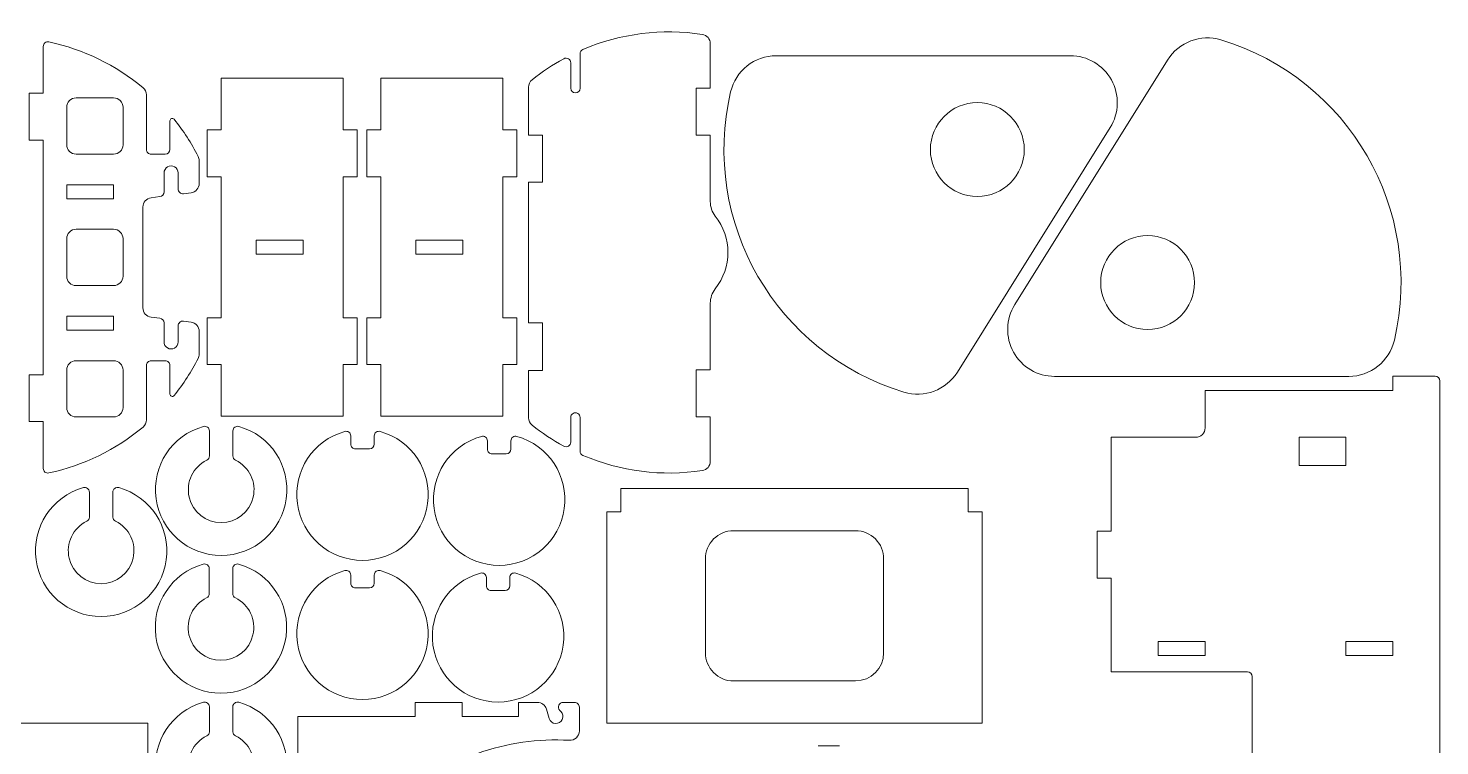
# Model space of a CAD drawing. Header units: millimetres. Extents: x -302 to 302, y -227 to 231.
# Drawn here: x -0.3 to 300.6, y 73.5 to 226.4 of the extents above; entities that cross this region are included whole.
import ezdxf

# ---------------------------------------------------------------- set-up
doc = ezdxf.new("R2010")
doc.units = ezdxf.units.MM
doc.header["$MEASUREMENT"] = 0
doc.layers.add('Visible (ANSI)', color=7, linetype='Continuous')

msp = doc.modelspace()

# ---------------------------------------------------------------- linework, layer by layer
at = {"layer": 'Visible (ANSI)', "lineweight": 9}
for points in [[(143.4088, 225.0576), (134.7942, 226.3645), (125.9859, 225.2511), (117.9675, 221.8416)], [(24.2238, 213.6878), (18.4171, 218.5101), (11.5345, 221.863), (4.158, 223.4629)], [(145.1088, 223.0802), (145.1088, 224.0689), (144.3863, 224.9093), (143.4088, 225.0576)], [(145.1088, 223.0802), (145.1088, 223.0802), (145.1088, 213.5973), (145.1088, 213.5973)], [(253.9408, 223.8671), (249.6193, 225.1742), (244.958, 223.4234), (242.5654, 219.5945)], [(290.8946, 159.9068), (297.3659, 187.6352), (281.1951, 215.624), (253.9408, 223.8671)], [(2.946, 212.5388), (2.946, 212.5388), (2.946, 222.4856), (2.946, 222.4856)], [(113.8805, 219.8656), (111.5001, 218.5692), (109.2363, 217.0694), (107.1143, 215.3828)], [(117.9675, 221.8416), (117.5984, 221.6847), (117.3588, 221.3224), (117.3588, 220.9213)], [(117.3588, 213.5893), (117.3588, 213.5893), (117.3588, 220.9213), (117.3588, 220.9213)], [(159.1688, 220.513), (154.5215, 220.513), (150.4867, 217.3114), (149.4305, 212.7857)], [(159.1688, 220.513), (159.1688, 220.513), (221.8448, 220.513), (221.8448, 220.513)], [(115.3588, 218.9873), (115.3588, 218.9873), (115.3588, 213.5893), (115.3588, 213.5893)], [(209.9998, 167.4787), (209.9998, 167.4787), (242.5654, 219.5945), (242.5654, 219.5945)], [(24.946, 212.1492), (24.946, 212.7439), (24.6813, 213.3078), (24.2238, 213.6878)], [(40.8523, 204.6926), (40.8523, 204.6926), (40.8523, 215.6926), (40.8523, 215.6926)], [(40.8523, 215.6926), (40.8523, 215.6926), (66.8522, 215.6926), (66.8522, 215.6926)], [(66.8522, 215.6926), (66.8522, 215.6926), (66.8522, 204.6926), (66.8522, 204.6926)], [(74.8883, 204.6926), (74.8883, 204.6926), (74.8883, 215.6926), (74.8883, 215.6926)], [(74.8883, 215.6926), (74.8883, 215.6926), (100.8882, 215.6926), (100.8882, 215.6926)], [(100.8882, 215.6926), (100.8882, 215.6926), (100.8882, 204.6926), (100.8882, 204.6926)], [(107.1143, 215.3828), (106.637, 215.0034), (106.3588, 214.4269), (106.3588, 213.8172)], [(106.3588, 203.5893), (106.3588, 203.5893), (106.3588, 213.8172), (106.3588, 213.8172)], [(145.1088, 213.5973), (145.1088, 213.5973), (142.1088, 213.5973), (142.1088, 213.5973)], [(142.1088, 213.5973), (142.1088, 213.5973), (142.1088, 203.5973), (142.1088, 203.5973)], [(-0.054, 202.5388), (-0.054, 202.5388), (-0.054, 212.5388), (-0.054, 212.5388)], [(-0.054, 212.5388), (-0.054, 212.5388), (2.946, 212.5388), (2.946, 212.5388)], [(9.946, 211.5307), (9.946, 211.5307), (17.946, 211.5307), (17.946, 211.5307)], [(24.946, 212.1492), (24.946, 212.1492), (24.946, 200.5307), (24.946, 200.5307)], [(149.4305, 212.7857), (142.9592, 185.0573), (159.13, 157.0685), (186.3843, 148.8254)], [(7.946, 201.5307), (7.946, 201.5307), (7.946, 209.5307), (7.946, 209.5307)], [(19.946, 209.5307), (19.946, 209.5307), (19.946, 201.5307), (19.946, 201.5307)], [(29.946, 200.5307), (29.946, 200.5307), (29.946, 206.6544), (29.946, 206.6544)], [(35.9738, 199.0625), (34.5304, 201.8631), (32.8091, 204.5114), (30.8358, 206.9676)], [(37.8523, 194.6926), (37.8523, 194.6926), (37.8523, 204.6926), (37.8523, 204.6926)], [(37.8523, 204.6926), (37.8523, 204.6926), (40.8523, 204.6926), (40.8523, 204.6926)], [(66.8522, 204.6926), (66.8522, 204.6926), (69.8522, 204.6926), (69.8522, 204.6926)], [(69.8522, 204.6926), (69.8522, 204.6926), (69.8522, 194.6926), (69.8522, 194.6926)], [(71.8883, 194.6926), (71.8883, 194.6926), (71.8883, 204.6926), (71.8883, 204.6926)], [(71.8883, 204.6926), (71.8883, 204.6926), (74.8883, 204.6926), (74.8883, 204.6926)], [(100.8882, 204.6926), (100.8882, 204.6926), (103.8882, 204.6926), (103.8882, 204.6926)], [(103.8882, 204.6926), (103.8882, 204.6926), (103.8882, 194.6926), (103.8882, 194.6926)], [(230.3253, 205.2138), (230.3253, 205.2138), (197.7597, 153.098), (197.7597, 153.098)], [(2.946, 202.5388), (2.946, 202.5388), (-0.054, 202.5388), (-0.054, 202.5388)], [(2.946, 152.5388), (2.946, 152.5388), (2.946, 202.5388), (2.946, 202.5388)], [(109.3588, 203.5893), (109.3588, 203.5893), (106.3588, 203.5893), (106.3588, 203.5893)], [(109.3588, 193.5893), (109.3588, 193.5893), (109.3588, 203.5893), (109.3588, 203.5893)], [(142.1088, 203.5973), (142.1088, 203.5973), (145.1088, 203.5973), (145.1088, 203.5973)], [(145.1088, 203.5973), (145.1088, 203.5973), (145.1088, 189.4146), (145.1088, 189.4146)], [(17.946, 199.5307), (17.946, 199.5307), (9.946, 199.5307), (9.946, 199.5307)], [(17.946, 199.5307), (19.0506, 199.5307), (19.946, 200.4262), (19.946, 201.5307)], [(25.946, 199.5307), (25.946, 199.5307), (28.946, 199.5307), (28.946, 199.5307)], [(28.946, 199.5307), (29.4983, 199.5307), (29.946, 199.9785), (29.946, 200.5307)], [(36.196, 198.1463), (36.196, 198.465), (36.1198, 198.7792), (35.9738, 199.0625)], [(36.196, 198.1463), (36.196, 198.1463), (36.196, 193.2963), (36.196, 193.2963)], [(7.946, 190.0307), (7.946, 190.0307), (7.946, 193.0307), (7.946, 193.0307)], [(7.946, 193.0307), (7.946, 193.0307), (17.946, 193.0307), (17.946, 193.0307)], [(17.946, 193.0307), (17.946, 193.0307), (17.946, 190.0307), (17.946, 190.0307)], [(28.696, 195.5307), (28.696, 195.5307), (28.696, 191.476), (28.696, 191.476)], [(31.696, 192.101), (31.696, 192.101), (31.696, 195.5307), (31.696, 195.5307)], [(34.4441, 191.3118), (35.4449, 191.4369), (36.196, 192.2877), (36.196, 193.2963)], [(40.8523, 194.6926), (40.8523, 194.6926), (37.8523, 194.6926), (37.8523, 194.6926)], [(40.8523, 164.6926), (40.8523, 164.6926), (40.8523, 194.6926), (40.8523, 194.6926)], [(69.8522, 194.6926), (69.8522, 194.6926), (66.8522, 194.6926), (66.8522, 194.6926)], [(66.8522, 194.6926), (66.8522, 194.6926), (66.8522, 164.6926), (66.8522, 164.6926)], [(74.8883, 194.6926), (74.8883, 194.6926), (71.8883, 194.6926), (71.8883, 194.6926)], [(74.8883, 164.6926), (74.8883, 164.6926), (74.8883, 194.6926), (74.8883, 194.6926)], [(103.8882, 194.6926), (103.8882, 194.6926), (100.8882, 194.6926), (100.8882, 194.6926)], [(100.8882, 194.6926), (100.8882, 194.6926), (100.8882, 164.6926), (100.8882, 164.6926)], [(106.3588, 163.5893), (106.3588, 163.5893), (106.3588, 193.5893), (106.3588, 193.5893)], [(106.3588, 193.5893), (106.3588, 193.5893), (109.3588, 193.5893), (109.3588, 193.5893)], [(17.946, 190.0307), (17.946, 190.0307), (7.946, 190.0307), (7.946, 190.0307)], [(25.9479, 190.2497), (24.9471, 190.1246), (24.196, 189.2738), (24.196, 188.2652)], [(27.82, 190.4837), (27.82, 190.4837), (25.9479, 190.2497), (25.9479, 190.2497)], [(27.82, 190.4837), (28.3205, 190.5463), (28.696, 190.9717), (28.696, 191.476)], [(34.4441, 191.3118), (34.4441, 191.3118), (32.82, 191.1087), (32.82, 191.1087)], [(24.196, 188.2652), (24.196, 188.2652), (24.196, 166.7963), (24.196, 166.7963)], [(145.1088, 189.4146), (145.1088, 188.2927), (145.4862, 187.2033), (146.1802, 186.3217)], [(9.946, 183.5307), (9.946, 183.5307), (17.946, 183.5307), (17.946, 183.5307)], [(146.1802, 170.857), (149.7516, 175.3933), (149.7516, 181.7853), (146.1803, 186.3216)], [(7.946, 173.5307), (7.946, 173.5307), (7.946, 181.5307), (7.946, 181.5307)], [(19.946, 181.5307), (19.946, 181.5307), (19.946, 173.5307), (19.946, 173.5307)], [(48.3523, 178.1926), (48.3523, 178.1926), (48.3523, 181.1926), (48.3523, 181.1926)], [(48.3523, 181.1926), (48.3523, 181.1926), (58.3522, 181.1926), (58.3522, 181.1926)], [(58.3522, 181.1926), (58.3522, 181.1926), (58.3522, 178.1926), (58.3522, 178.1926)], [(82.3883, 178.1926), (82.3883, 178.1926), (82.3883, 181.1926), (82.3883, 181.1926)], [(82.3883, 181.1926), (82.3883, 181.1926), (92.3882, 181.1926), (92.3882, 181.1926)], [(92.3882, 181.1926), (92.3882, 181.1926), (92.3882, 178.1926), (92.3882, 178.1926)], [(58.3522, 178.1926), (58.3522, 178.1926), (48.3523, 178.1926), (48.3523, 178.1926)], [(92.3882, 178.1926), (92.3882, 178.1926), (82.3883, 178.1926), (82.3883, 178.1926)], [(17.946, 171.5307), (17.946, 171.5307), (9.946, 171.5307), (9.946, 171.5307)], [(17.946, 171.5307), (19.0506, 171.5307), (19.946, 172.4262), (19.946, 173.5307)], [(146.1802, 170.857), (145.4862, 169.9754), (145.1088, 168.886), (145.1088, 167.764)], [(24.196, 166.7963), (24.196, 165.7877), (24.9471, 164.9369), (25.9479, 164.8118)], [(145.1088, 167.764), (145.1088, 167.764), (145.1088, 153.5973), (145.1088, 153.5973)], [(7.946, 162.0307), (7.946, 162.0307), (7.946, 165.0307), (7.946, 165.0307)], [(7.946, 165.0307), (7.946, 165.0307), (17.946, 165.0307), (17.946, 165.0307)], [(17.946, 165.0307), (17.946, 165.0307), (17.946, 162.0307), (17.946, 162.0307)], [(25.9479, 164.8118), (25.9479, 164.8118), (27.82, 164.5777), (27.82, 164.5777)], [(28.696, 163.5855), (28.696, 164.0898), (28.3205, 164.5152), (27.82, 164.5777)], [(28.696, 163.5855), (28.696, 163.5855), (28.696, 159.5547), (28.696, 159.5547)], [(31.6962, 159.5307), (31.6962, 159.5307), (31.6962, 162.9604), (31.6962, 162.9604)], [(32.8202, 163.9527), (32.8202, 163.9527), (34.4441, 163.7497), (34.4441, 163.7497)], [(36.196, 161.7652), (36.196, 162.7738), (35.4449, 163.6246), (34.4441, 163.7497)], [(37.8523, 164.6926), (37.8523, 164.6926), (40.8523, 164.6926), (40.8523, 164.6926)], [(37.8523, 154.6926), (37.8523, 154.6926), (37.8523, 164.6926), (37.8523, 164.6926)], [(66.8522, 164.6926), (66.8522, 164.6926), (69.8522, 164.6926), (69.8522, 164.6926)], [(69.8522, 164.6926), (69.8522, 164.6926), (69.8522, 154.6926), (69.8522, 154.6926)], [(71.8883, 164.6926), (71.8883, 164.6926), (74.8883, 164.6926), (74.8883, 164.6926)], [(71.8883, 154.6926), (71.8883, 154.6926), (71.8883, 164.6926), (71.8883, 164.6926)], [(100.8882, 164.6926), (100.8882, 164.6926), (103.8882, 164.6926), (103.8882, 164.6926)], [(103.8882, 164.6926), (103.8882, 164.6926), (103.8882, 154.6926), (103.8882, 154.6926)], [(109.3588, 163.5893), (109.3588, 163.5893), (106.3588, 163.5893), (106.3588, 163.5893)], [(109.3588, 153.4227), (109.3588, 153.4227), (109.3588, 163.5893), (109.3588, 163.5893)], [(17.946, 162.0307), (17.946, 162.0307), (7.946, 162.0307), (7.946, 162.0307)], [(36.196, 161.7652), (36.196, 161.7652), (36.196, 156.9152), (36.196, 156.9152)], [(281.1563, 152.1795), (285.8036, 152.1795), (289.8384, 155.3811), (290.8946, 159.9068)], [(35.9738, 155.999), (36.1198, 156.2823), (36.196, 156.5964), (36.196, 156.9152)], [(7.946, 145.5307), (7.946, 145.5307), (7.946, 153.5307), (7.946, 153.5307)], [(9.946, 155.5307), (9.946, 155.5307), (17.946, 155.5307), (17.946, 155.5307)], [(19.946, 153.5307), (19.946, 153.5307), (19.946, 145.5307), (19.946, 145.5307)], [(24.946, 154.5307), (24.946, 154.5307), (24.946, 142.9123), (24.946, 142.9123)], [(28.946, 155.5307), (28.946, 155.5307), (25.946, 155.5307), (25.946, 155.5307)], [(29.946, 148.4071), (29.946, 148.4071), (29.946, 154.5307), (29.946, 154.5307)], [(30.8358, 148.0939), (32.8091, 150.5501), (34.5304, 153.1984), (35.9738, 155.999)], [(40.8523, 154.6926), (40.8523, 154.6926), (37.8523, 154.6926), (37.8523, 154.6926)], [(40.8523, 143.6926), (40.8523, 143.6926), (40.8523, 154.6926), (40.8523, 154.6926)], [(69.8522, 154.6926), (69.8522, 154.6926), (66.8522, 154.6926), (66.8522, 154.6926)], [(66.8522, 154.6926), (66.8522, 154.6926), (66.8522, 143.6926), (66.8522, 143.6926)], [(74.8883, 154.6926), (74.8883, 154.6926), (71.8883, 154.6926), (71.8883, 154.6926)], [(74.8883, 143.6926), (74.8883, 143.6926), (74.8883, 154.6926), (74.8883, 154.6926)], [(103.8882, 154.6926), (103.8882, 154.6926), (100.8882, 154.6926), (100.8882, 154.6926)], [(100.8882, 154.6926), (100.8882, 154.6926), (100.8882, 143.6926), (100.8882, 143.6926)], [(106.3588, 143.3615), (106.3588, 143.3615), (106.3588, 153.4227), (106.3588, 153.4227)], [(106.3588, 153.4227), (106.3588, 153.4227), (109.3588, 153.4227), (109.3588, 153.4227)], [(145.1088, 153.5973), (145.1088, 153.5973), (142.1088, 153.5973), (142.1088, 153.5973)], [(142.1088, 153.5973), (142.1088, 153.5973), (142.1088, 143.5973), (142.1088, 143.5973)], [(-0.054, 142.5388), (-0.054, 142.5388), (-0.054, 152.5388), (-0.054, 152.5388)], [(-0.054, 152.5388), (-0.054, 152.5388), (2.946, 152.5388), (2.946, 152.5388)], [(186.3843, 148.8254), (190.7058, 147.5183), (195.3671, 149.2691), (197.7597, 153.098)], [(281.1563, 152.1795), (281.1563, 152.1795), (218.4803, 152.1795), (218.4803, 152.1795)], [(290.5709, 149.2073), (290.5709, 149.2073), (290.5709, 152.2073), (290.5709, 152.2073)], [(290.5709, 152.2073), (290.5709, 152.2073), (299.5709, 152.2073), (299.5709, 152.2073)], [(300.5709, 151.2073), (300.5709, 151.7596), (300.1232, 152.2073), (299.5709, 152.2073)], [(300.5709, 151.2073), (300.5709, 151.2073), (300.5709, -52.7927), (300.5709, -52.7927)], [(250.5709, 141.2073), (250.5709, 141.2073), (250.5709, 149.2073), (250.5709, 149.2073)], [(250.5709, 149.2073), (250.5709, 149.2073), (290.5709, 149.2073), (290.5709, 149.2073)], [(17.946, 143.5307), (19.0506, 143.5307), (19.946, 144.4262), (19.946, 145.5307)], [(2.946, 142.5388), (2.946, 142.5388), (-0.054, 142.5388), (-0.054, 142.5388)], [(2.946, 132.576), (2.946, 132.576), (2.946, 142.5388), (2.946, 142.5388)], [(17.946, 143.5307), (17.946, 143.5307), (9.946, 143.5307), (9.946, 143.5307)], [(24.2238, 141.3738), (24.6813, 141.7538), (24.946, 142.3175), (24.946, 142.9123)], [(66.8522, 143.6926), (66.8522, 143.6926), (40.8523, 143.6926), (40.8523, 143.6926)], [(100.8882, 143.6926), (100.8882, 143.6926), (74.8883, 143.6926), (74.8883, 143.6926)], [(106.3588, 143.3615), (106.3588, 142.7517), (106.637, 142.1752), (107.1143, 141.7958)], [(107.1143, 141.7958), (109.2363, 140.1093), (111.5001, 138.6094), (113.8805, 137.3132)], [(115.3588, 143.4227), (115.3588, 143.4227), (115.3588, 138.1914), (115.3588, 138.1914)], [(117.3588, 136.2574), (117.3588, 136.2574), (117.3588, 143.4227), (117.3588, 143.4227)], [(142.1088, 143.5973), (142.1088, 143.5973), (145.1088, 143.5973), (145.1088, 143.5973)], [(145.1088, 143.5973), (145.1088, 143.5973), (145.1088, 134.0986), (145.1088, 134.0986)], [(4.158, 131.5987), (11.5345, 133.1986), (18.4171, 136.5515), (24.2238, 141.3738)], [(38.3679, 140.5489), (38.3679, 140.5489), (38.3679, 135.2227), (38.3679, 135.2227)], [(43.3679, 135.2227), (43.3679, 135.2227), (43.3679, 140.5489), (43.3679, 140.5489)], [(68.4875, 139.4905), (68.4875, 139.4905), (68.4875, 137.7454), (68.4875, 137.7454)], [(73.4875, 137.7454), (73.4875, 137.7454), (73.4875, 139.4905), (73.4875, 139.4905)], [(97.6128, 138.4322), (97.6128, 138.4322), (97.6128, 136.6871), (97.6128, 136.6871)], [(102.6128, 136.6871), (102.6128, 136.6871), (102.6128, 138.4322), (102.6128, 138.4322)], [(230.5709, 119.2073), (230.5709, 119.2073), (230.5709, 139.2073), (230.5709, 139.2073)], [(230.5709, 139.2073), (230.5709, 139.2073), (248.5709, 139.2073), (248.5709, 139.2073)], [(270.5709, 139.2073), (270.5709, 139.2073), (280.5709, 139.2073), (280.5709, 139.2073)], [(270.5709, 133.2073), (270.5709, 133.2073), (270.5709, 139.2073), (270.5709, 139.2073)], [(280.5709, 139.2073), (280.5709, 139.2073), (280.5709, 133.2073), (280.5709, 133.2073)], [(69.4875, 136.7454), (69.4875, 136.7454), (72.4875, 136.7454), (72.4875, 136.7454)], [(72.4875, 136.7454), (73.0398, 136.7454), (73.4875, 137.1932), (73.4875, 137.7454)], [(98.6128, 135.6871), (98.6128, 135.6871), (101.6128, 135.6871), (101.6128, 135.6871)], [(101.6128, 135.6871), (102.1651, 135.6871), (102.6128, 136.1349), (102.6128, 136.6871)], [(117.3588, 136.2574), (117.3588, 135.8563), (117.5984, 135.4941), (117.9675, 135.3371)], [(37.8054, 134.3235), (38.1495, 134.4909), (38.3679, 134.84), (38.3679, 135.2227)], [(43.3679, 135.2227), (43.3679, 134.84), (43.5863, 134.4909), (43.9304, 134.3235)], [(117.9675, 135.3371), (125.9859, 131.9276), (134.7942, 130.8142), (143.4088, 132.1212)], [(143.4088, 132.1212), (144.3863, 132.2695), (145.1088, 133.1098), (145.1088, 134.0985)], [(280.5709, 133.2073), (280.5709, 133.2073), (270.5709, 133.2073), (270.5709, 133.2073)], [(12.7865, 127.5301), (12.7865, 127.5301), (12.7865, 122.2039), (12.7865, 122.2039)], [(17.7865, 122.2039), (17.7865, 122.2039), (17.7865, 127.5301), (17.7865, 127.5301)], [(126.056, 123.3006), (126.056, 123.3006), (126.056, 128.3006), (126.056, 128.3006)], [(126.056, 128.3006), (126.056, 128.3006), (200.056, 128.3006), (200.056, 128.3006)], [(200.056, 128.3006), (200.056, 128.3006), (200.056, 123.3006), (200.056, 123.3006)], [(12.224, 121.3047), (12.5681, 121.4721), (12.7865, 121.8212), (12.7865, 122.2039)], [(17.7865, 122.2039), (17.7865, 121.8212), (18.0049, 121.4721), (18.349, 121.3047)], [(123.056, 123.3086), (123.056, 123.3086), (126.056, 123.3006), (126.056, 123.3006)], [(123.056, 78.3006), (123.056, 78.3006), (123.056, 123.3086), (123.056, 123.3086)], [(200.056, 123.3006), (200.056, 123.3006), (203.056, 123.3006), (203.056, 123.3006)], [(203.056, 123.3006), (203.056, 123.3006), (203.056, 78.3006), (203.056, 78.3006)], [(150.056, 119.3006), (150.056, 119.3006), (176.056, 119.3006), (176.056, 119.3006)], [(227.5709, 109.2073), (227.5709, 109.2073), (227.5709, 119.2073), (227.5709, 119.2073)], [(227.5709, 119.2073), (227.5709, 119.2073), (230.5709, 119.2073), (230.5709, 119.2073)], [(144.056, 93.3006), (144.056, 93.3006), (144.056, 113.3006), (144.056, 113.3006)], [(182.056, 113.3006), (182.056, 113.3006), (182.056, 93.3006), (182.056, 93.3006)], [(38.3255, 111.2118), (38.3255, 111.2118), (38.3255, 105.8856), (38.3255, 105.8856)], [(43.3255, 105.8856), (43.3255, 105.8856), (43.3255, 111.2118), (43.3255, 111.2118)], [(68.4875, 109.8572), (68.4875, 109.8572), (68.4875, 108.1121), (68.4875, 108.1121)], [(73.4875, 108.1121), (73.4875, 108.1121), (73.4875, 109.8572), (73.4875, 109.8572)], [(97.3801, 109.3065), (97.3801, 109.3065), (97.3801, 107.5614), (97.3801, 107.5614)], [(102.3801, 107.5614), (102.3801, 107.5614), (102.3801, 109.3065), (102.3801, 109.3065)], [(230.5709, 109.2073), (230.5709, 109.2073), (227.5709, 109.2073), (227.5709, 109.2073)], [(230.5709, 89.2073), (230.5709, 89.2073), (230.5709, 109.2073), (230.5709, 109.2073)], [(37.763, 104.9864), (38.1071, 105.1538), (38.3255, 105.5029), (38.3255, 105.8856)], [(43.3255, 105.8856), (43.3255, 105.5029), (43.5439, 105.1538), (43.888, 104.9864)], [(69.4875, 107.1121), (69.4875, 107.1121), (72.4875, 107.1121), (72.4875, 107.1121)], [(72.4875, 107.1121), (73.0398, 107.1121), (73.4875, 107.5599), (73.4875, 108.1121)], [(98.3801, 106.5614), (98.3801, 106.5614), (101.3801, 106.5614), (101.3801, 106.5614)], [(101.3801, 106.5614), (101.9324, 106.5614), (102.3801, 107.0092), (102.3801, 107.5614)], [(176.056, 87.3006), (179.3697, 87.3006), (182.056, 89.9869), (182.056, 93.3006)], [(240.5709, 95.7073), (240.5709, 95.7073), (250.5709, 95.7073), (250.5709, 95.7073)], [(240.5709, 92.7073), (240.5709, 92.7073), (240.5709, 95.7073), (240.5709, 95.7073)], [(250.5709, 95.7073), (250.5709, 95.7073), (250.5709, 92.7073), (250.5709, 92.7073)], [(280.5709, 95.7073), (280.5709, 95.7073), (290.5709, 95.7073), (290.5709, 95.7073)], [(280.5709, 92.7073), (280.5709, 92.7073), (280.5709, 95.7073), (280.5709, 95.7073)], [(290.5709, 95.7073), (290.5709, 95.7073), (290.5709, 92.7073), (290.5709, 92.7073)], [(250.5709, 92.7073), (250.5709, 92.7073), (240.5709, 92.7073), (240.5709, 92.7073)], [(290.5709, 92.7073), (290.5709, 92.7073), (280.5709, 92.7073), (280.5709, 92.7073)], [(176.056, 87.3006), (176.056, 87.3006), (150.056, 87.3006), (150.056, 87.3006)], [(259.5709, 89.2073), (259.5709, 89.2073), (230.5709, 89.2073), (230.5709, 89.2073)], [(260.5709, 88.2073), (260.5709, 88.7596), (260.1232, 89.2073), (259.5709, 89.2073)], [(260.5709, 10.2073), (260.5709, 10.2073), (260.5709, 88.2073), (260.5709, 88.2073)], [(38.3597, 81.7917), (38.3597, 81.7917), (38.3597, 76.4655), (38.3597, 76.4655)], [(43.3597, 76.4655), (43.3597, 76.4655), (43.3597, 81.7917), (43.3597, 81.7917)], [(82.1995, 79.7201), (82.1995, 79.7201), (82.1995, 82.7201), (82.1995, 82.7201)], [(82.1995, 82.7201), (82.1995, 82.7201), (92.1995, 82.7201), (92.1995, 82.7201)], [(92.1995, 82.7201), (92.1995, 82.7201), (92.1995, 79.7201), (92.1995, 79.7201)], [(104.1995, 79.7201), (104.1995, 79.7201), (104.1995, 82.7201), (104.1995, 82.7201)], [(104.1995, 82.7201), (104.1995, 82.7201), (108.2497, 82.7201), (108.2497, 82.7201)], [(110.1665, 81.291), (109.914, 82.1389), (109.1344, 82.7201), (108.2497, 82.7201)], [(110.1665, 81.291), (110.1665, 81.291), (110.7619, 79.292), (110.7619, 79.292)], [(113.735, 82.7201), (113.735, 82.7201), (116.1995, 82.7201), (116.1995, 82.7201)], [(117.1995, 81.7201), (117.1995, 81.7201), (117.1995, 76.6335), (117.1995, 76.6335)], [(-154.77, 78.302), (-154.77, 78.302), (25.2299, 78.302), (25.2299, 78.302)], [(25.2299, 78.302), (25.2299, 78.302), (25.2299, 66.3019), (25.2299, 66.3019)], [(57.1995, 39.7201), (57.1995, 39.7201), (57.1995, 79.7201), (57.1995, 79.7201)], [(57.1995, 79.7201), (57.1995, 79.7201), (82.1995, 79.7201), (82.1995, 79.7201)], [(92.1995, 79.7201), (92.1995, 79.7201), (104.1995, 79.7201), (104.1995, 79.7201)], [(113.2601, 80.7808), (113.2601, 80.7808), (113.0279, 81.013), (113.0279, 81.013)], [(203.056, 78.3006), (203.056, 78.3006), (123.056, 78.3006), (123.056, 78.3006)], [(37.7972, 75.5663), (38.1413, 75.7337), (38.3597, 76.0828), (38.3597, 76.4655)], [(43.3597, 76.4655), (43.3597, 76.0828), (43.5781, 75.7337), (43.9222, 75.5663)], [(115.0841, 74.6368), (108.422, 75.0218), (101.7503, 74.0693), (95.4621, 71.8355)], [(172.6291, 73.4774), (172.6291, 73.4774), (168.1241, 73.4774), (168.1241, 73.4774)]]:
    msp.add_open_spline(points, degree=3, dxfattribs=at)
for points, knots in [([(4.158, 223.4629), (3.8624, 223.527), (3.5537, 223.4539), (3.3183, 223.264), (3.3183, 223.264), (3.0829, 223.0742), (2.946, 222.788), (2.946, 222.4856)], [0, 0, 0, 0, 0.33333333, 0.33333333, 0.33333333, 0.33333333, 1, 1, 1, 1]), ([(115.3588, 218.9873), (115.3588, 219.3402), (115.1729, 219.6669), (114.8695, 219.8471), (114.8695, 219.8471), (114.5662, 220.0273), (114.1904, 220.0343), (113.8805, 219.8656)], [0, 0, 0, 0, 0.33333333, 0.33333333, 0.33333333, 0.33333333, 1, 1, 1, 1]), ([(230.3253, 205.2138), (232.2515, 208.2965), (232.3533, 212.1817), (230.591, 215.3611), (230.591, 215.3611), (228.8287, 218.5404), (225.4799, 220.513), (221.8448, 220.513)], [0, 0, 0, 0, 0.33333333, 0.33333333, 0.33333333, 0.33333333, 1, 1, 1, 1]), ([(115.3588, 213.5893), (115.3588, 213.037), (115.8065, 212.5893), (116.3588, 212.5893), (116.3588, 212.5893), (116.9111, 212.5893), (117.3588, 213.037), (117.3588, 213.5893)], [0, 0, 0, 0, 0.33333333, 0.33333333, 0.33333333, 0.33333333, 1, 1, 1, 1]), ([(9.946, 211.5307), (9.4156, 211.5307), (8.9069, 211.32), (8.5318, 210.945), (8.5318, 210.945), (8.1567, 210.5699), (7.946, 210.0612), (7.946, 209.5307)], [0, 0, 0, 0, 0.33333333, 0.33333333, 0.33333333, 0.33333333, 1, 1, 1, 1]), ([(19.946, 209.5307), (19.946, 210.0612), (19.7353, 210.5699), (19.3602, 210.945), (19.3602, 210.945), (18.9852, 211.32), (18.4764, 211.5307), (17.946, 211.5307)], [0, 0, 0, 0, 0.33333333, 0.33333333, 0.33333333, 0.33333333, 1, 1, 1, 1]), ([(202.0173, 210.513), (196.4944, 210.513), (192.0173, 206.0358), (192.0173, 200.513), (192.0173, 200.513), (192.0173, 194.9902), (196.4944, 190.513), (202.0172, 190.513), (202.0172, 190.513), (207.5401, 190.513), (212.0172, 194.9901), (212.0173, 200.5129), (212.0173, 200.5129), (212.0173, 206.0358), (207.5402, 210.513), (202.0173, 210.513)], [0, 0, 0, 0, 0.2, 0.2, 0.2, 0.2, 0.4, 0.4, 0.4, 0.4, 0.6, 0.6, 0.6, 0.6, 1, 1, 1, 1]), ([(30.8358, 206.9676), (30.7029, 207.1329), (30.4801, 207.1965), (30.28, 207.126), (30.28, 207.126), (30.0799, 207.0556), (29.946, 206.8666), (29.946, 206.6544)], [0, 0, 0, 0, 0.33333333, 0.33333333, 0.33333333, 0.33333333, 1, 1, 1, 1]), ([(7.946, 201.5307), (7.946, 201.0003), (8.1567, 200.4916), (8.5318, 200.1165), (8.5318, 200.1165), (8.9069, 199.7415), (9.4156, 199.5307), (9.946, 199.5307)], [0, 0, 0, 0, 0.33333333, 0.33333333, 0.33333333, 0.33333333, 1, 1, 1, 1]), ([(24.946, 200.5307), (24.946, 200.2655), (25.0514, 200.0112), (25.2389, 199.8236), (25.2389, 199.8236), (25.4264, 199.6361), (25.6808, 199.5307), (25.946, 199.5307)], [0, 0, 0, 0, 0.33333333, 0.33333333, 0.33333333, 0.33333333, 1, 1, 1, 1]), ([(31.696, 195.5307), (31.696, 196.0666), (31.4101, 196.5618), (30.946, 196.8298), (30.946, 196.8298), (30.4819, 197.0977), (29.9101, 197.0977), (29.446, 196.8298), (29.446, 196.8298), (28.9819, 196.5618), (28.696, 196.0666), (28.696, 195.5307)], [0, 0, 0, 0, 0.25, 0.25, 0.25, 0.25, 0.5, 0.5, 0.5, 0.5, 1, 1, 1, 1]), ([(31.696, 192.101), (31.696, 191.8142), (31.8192, 191.5412), (32.0342, 191.3513), (32.0342, 191.3513), (32.2492, 191.1615), (32.5354, 191.0732), (32.82, 191.1087)], [0, 0, 0, 0, 0.33333333, 0.33333333, 0.33333333, 0.33333333, 1, 1, 1, 1]), ([(9.946, 183.5307), (9.4156, 183.5307), (8.9069, 183.32), (8.5318, 182.945), (8.5318, 182.945), (8.1567, 182.5699), (7.946, 182.0612), (7.946, 181.5307)], [0, 0, 0, 0, 0.33333333, 0.33333333, 0.33333333, 0.33333333, 1, 1, 1, 1]), ([(19.946, 181.5307), (19.946, 182.0612), (19.7353, 182.5699), (19.3602, 182.945), (19.3602, 182.945), (18.9852, 183.32), (18.4764, 183.5307), (17.946, 183.5307)], [0, 0, 0, 0, 0.33333333, 0.33333333, 0.33333333, 0.33333333, 1, 1, 1, 1]), ([(238.3078, 162.1795), (243.8307, 162.1795), (248.3078, 166.6567), (248.3078, 172.1795), (248.3078, 172.1795), (248.3078, 177.7023), (243.8307, 182.1795), (238.3079, 182.1795), (238.3079, 182.1795), (232.785, 182.1795), (228.3079, 177.7024), (228.3078, 172.1796), (228.3078, 172.1796), (228.3078, 166.6567), (232.7849, 162.1795), (238.3078, 162.1795)], [0, 0, 0, 0, 0.2, 0.2, 0.2, 0.2, 0.4, 0.4, 0.4, 0.4, 0.6, 0.6, 0.6, 0.6, 1, 1, 1, 1]), ([(7.946, 173.5307), (7.946, 173.0003), (8.1567, 172.4916), (8.5318, 172.1165), (8.5318, 172.1165), (8.9069, 171.7415), (9.4156, 171.5307), (9.946, 171.5307)], [0, 0, 0, 0, 0.33333333, 0.33333333, 0.33333333, 0.33333333, 1, 1, 1, 1]), ([(209.9998, 167.4787), (208.0736, 164.396), (207.9718, 160.5108), (209.7341, 157.3314), (209.7341, 157.3314), (211.4964, 154.1521), (214.8452, 152.1795), (218.4803, 152.1795)], [0, 0, 0, 0, 0.33333333, 0.33333333, 0.33333333, 0.33333333, 1, 1, 1, 1]), ([(32.8202, 163.9527), (32.5356, 163.9883), (32.2494, 163.8999), (32.0344, 163.7101), (32.0344, 163.7101), (31.8194, 163.5203), (31.6962, 163.2473), (31.6962, 162.9604)], [0, 0, 0, 0, 0.33333333, 0.33333333, 0.33333333, 0.33333333, 1, 1, 1, 1]), ([(28.696, 159.5547), (28.6874, 159.0159), (28.9684, 158.514), (29.4321, 158.2396), (29.4321, 158.2396), (29.8959, 157.9652), (30.4711, 157.9606), (30.9392, 158.2276), (30.9392, 158.2276), (31.4072, 158.4945), (31.6962, 158.9919), (31.6962, 159.5307)], [0, 0, 0, 0, 0.25, 0.25, 0.25, 0.25, 0.5, 0.5, 0.5, 0.5, 1, 1, 1, 1]), ([(9.946, 155.5307), (9.4156, 155.5307), (8.9069, 155.32), (8.5318, 154.945), (8.5318, 154.945), (8.1567, 154.5699), (7.946, 154.0612), (7.946, 153.5307)], [0, 0, 0, 0, 0.33333333, 0.33333333, 0.33333333, 0.33333333, 1, 1, 1, 1]), ([(19.946, 153.5307), (19.946, 154.0612), (19.7353, 154.5699), (19.3602, 154.945), (19.3602, 154.945), (18.9852, 155.32), (18.4764, 155.5307), (17.946, 155.5307)], [0, 0, 0, 0, 0.33333333, 0.33333333, 0.33333333, 0.33333333, 1, 1, 1, 1]), ([(25.946, 155.5307), (25.6808, 155.5307), (25.4264, 155.4254), (25.2389, 155.2378), (25.2389, 155.2378), (25.0514, 155.0503), (24.946, 154.796), (24.946, 154.5307)], [0, 0, 0, 0, 0.33333333, 0.33333333, 0.33333333, 0.33333333, 1, 1, 1, 1]), ([(29.946, 154.5307), (29.946, 154.796), (29.8407, 155.0503), (29.6531, 155.2378), (29.6531, 155.2378), (29.4656, 155.4254), (29.2112, 155.5307), (28.946, 155.5307)], [0, 0, 0, 0, 0.33333333, 0.33333333, 0.33333333, 0.33333333, 1, 1, 1, 1]), ([(29.946, 148.4071), (29.946, 148.1949), (30.0799, 148.0059), (30.28, 147.9354), (30.28, 147.9354), (30.4801, 147.865), (30.7029, 147.9285), (30.8358, 148.0939)], [0, 0, 0, 0, 0.33333333, 0.33333333, 0.33333333, 0.33333333, 1, 1, 1, 1]), ([(7.946, 145.5307), (7.946, 145.0003), (8.1567, 144.4916), (8.5318, 144.1165), (8.5318, 144.1165), (8.9069, 143.7415), (9.4156, 143.5307), (9.946, 143.5307)], [0, 0, 0, 0, 0.33333333, 0.33333333, 0.33333333, 0.33333333, 1, 1, 1, 1]), ([(117.3588, 143.4227), (117.3588, 143.7799), (117.1682, 144.11), (116.8588, 144.2887), (116.8588, 144.2887), (116.5494, 144.4673), (116.1682, 144.4673), (115.8588, 144.2887), (115.8588, 144.2887), (115.5494, 144.11), (115.3588, 143.7799), (115.3588, 143.4227)], [0, 0, 0, 0, 0.25, 0.25, 0.25, 0.25, 0.5, 0.5, 0.5, 0.5, 1, 1, 1, 1]), ([(37.0987, 141.512), (30.3602, 139.6282), (26.0471, 133.0587), (26.9978, 126.1267), (26.9978, 126.1267), (27.9484, 119.1947), (33.871, 114.029), (40.8679, 114.0289), (40.8679, 114.0289), (47.8648, 114.0289), (53.7873, 119.1946), (54.7381, 126.1266), (54.7381, 126.1266), (55.6888, 133.0586), (51.3757, 139.6282), (44.6372, 141.512)], [0, 0, 0, 0, 0.2, 0.2, 0.2, 0.2, 0.4, 0.4, 0.4, 0.4, 0.6, 0.6, 0.6, 0.6, 1, 1, 1, 1]), ([(38.3679, 140.5489), (38.3679, 140.8617), (38.2216, 141.1565), (37.9724, 141.3455), (37.9724, 141.3455), (37.7232, 141.5346), (37.3999, 141.5962), (37.0987, 141.512)], [0, 0, 0, 0, 0.33333333, 0.33333333, 0.33333333, 0.33333333, 1, 1, 1, 1]), ([(44.6371, 141.512), (44.3359, 141.5962), (44.0126, 141.5346), (43.7634, 141.3455), (43.7634, 141.3455), (43.5143, 141.1565), (43.3679, 140.8617), (43.3679, 140.5489)], [0, 0, 0, 0, 0.33333333, 0.33333333, 0.33333333, 0.33333333, 1, 1, 1, 1]), ([(67.2183, 140.4535), (60.4798, 138.5698), (56.1667, 132.0002), (57.1174, 125.0682), (57.1174, 125.0682), (58.0681, 118.1362), (63.9906, 112.9705), (70.9875, 112.9705), (70.9875, 112.9705), (77.9844, 112.9705), (83.907, 118.1362), (84.8577, 125.0682), (84.8577, 125.0682), (85.8084, 132.0002), (81.4954, 138.5697), (74.7568, 140.4535)], [0, 0, 0, 0, 0.2, 0.2, 0.2, 0.2, 0.4, 0.4, 0.4, 0.4, 0.6, 0.6, 0.6, 0.6, 1, 1, 1, 1]), ([(68.4875, 139.4905), (68.4875, 139.8032), (68.3412, 140.098), (68.092, 140.2871), (68.092, 140.2871), (67.8428, 140.4762), (67.5195, 140.5377), (67.2183, 140.4535)], [0, 0, 0, 0, 0.33333333, 0.33333333, 0.33333333, 0.33333333, 1, 1, 1, 1]), ([(74.7568, 140.4535), (74.4555, 140.5377), (74.1322, 140.4762), (73.8831, 140.2871), (73.8831, 140.2871), (73.6339, 140.098), (73.4875, 139.8032), (73.4875, 139.4905)], [0, 0, 0, 0, 0.33333333, 0.33333333, 0.33333333, 0.33333333, 1, 1, 1, 1]), ([(96.3436, 139.3952), (89.6051, 137.5115), (85.292, 130.9419), (86.2427, 124.0099), (86.2427, 124.0099), (87.1934, 117.0779), (93.1159, 111.9122), (100.1128, 111.9122), (100.1128, 111.9122), (107.1097, 111.9122), (113.0323, 117.0779), (113.983, 124.0099), (113.983, 124.0099), (114.9337, 130.9419), (110.6207, 137.5114), (103.8821, 139.3952)], [0, 0, 0, 0, 0.2, 0.2, 0.2, 0.2, 0.4, 0.4, 0.4, 0.4, 0.6, 0.6, 0.6, 0.6, 1, 1, 1, 1]), ([(97.6128, 138.4322), (97.6128, 138.7449), (97.4665, 139.0397), (97.2173, 139.2288), (97.2173, 139.2288), (96.9681, 139.4179), (96.6448, 139.4794), (96.3436, 139.3952)], [0, 0, 0, 0, 0.33333333, 0.33333333, 0.33333333, 0.33333333, 1, 1, 1, 1]), ([(103.8821, 139.3952), (103.5808, 139.4794), (103.2575, 139.4179), (103.0084, 139.2288), (103.0084, 139.2288), (102.7592, 139.0397), (102.6128, 138.7449), (102.6128, 138.4322)], [0, 0, 0, 0, 0.33333333, 0.33333333, 0.33333333, 0.33333333, 1, 1, 1, 1]), ([(248.5709, 139.2073), (249.1013, 139.2073), (249.61, 139.4181), (249.9851, 139.7931), (249.9851, 139.7931), (250.3602, 140.1682), (250.5709, 140.6769), (250.5709, 141.2073)], [0, 0, 0, 0, 0.33333333, 0.33333333, 0.33333333, 0.33333333, 1, 1, 1, 1]), ([(68.4875, 137.7454), (68.4875, 137.4802), (68.5929, 137.2259), (68.7804, 137.0383), (68.7804, 137.0383), (68.968, 136.8508), (69.2223, 136.7454), (69.4875, 136.7454)], [0, 0, 0, 0, 0.33333333, 0.33333333, 0.33333333, 0.33333333, 1, 1, 1, 1]), ([(97.6128, 136.6871), (97.6128, 136.4219), (97.7182, 136.1676), (97.9057, 135.98), (97.9057, 135.98), (98.0933, 135.7925), (98.3476, 135.6871), (98.6128, 135.6871)], [0, 0, 0, 0, 0.33333333, 0.33333333, 0.33333333, 0.33333333, 1, 1, 1, 1]), ([(113.8805, 137.3132), (114.1904, 137.1445), (114.5662, 137.1515), (114.8695, 137.3317), (114.8695, 137.3317), (115.1729, 137.5119), (115.3588, 137.8386), (115.3588, 138.1914)], [0, 0, 0, 0, 0.33333333, 0.33333333, 0.33333333, 0.33333333, 1, 1, 1, 1]), ([(2.946, 132.576), (2.946, 132.2736), (3.0829, 131.9874), (3.3183, 131.7976), (3.3183, 131.7976), (3.5537, 131.6077), (3.8624, 131.5346), (4.158, 131.5987)], [0, 0, 0, 0, 0.33333333, 0.33333333, 0.33333333, 0.33333333, 1, 1, 1, 1]), ([(37.8054, 134.3235), (34.8734, 132.8969), (33.3146, 129.635), (34.0466, 126.4576), (34.0466, 126.4576), (34.7785, 123.2802), (37.6073, 121.0289), (40.8679, 121.0289), (40.8679, 121.0289), (44.1285, 121.0289), (46.9573, 123.2802), (47.6893, 126.4576), (47.6893, 126.4576), (48.4212, 129.6349), (46.8624, 132.8969), (43.9305, 134.3234)], [0, 0, 0, 0, 0.2, 0.2, 0.2, 0.2, 0.4, 0.4, 0.4, 0.4, 0.6, 0.6, 0.6, 0.6, 1, 1, 1, 1]), ([(11.5173, 128.4932), (4.7788, 126.6094), (0.4657, 120.0399), (1.4164, 113.1079), (1.4164, 113.1079), (2.367, 106.1759), (8.2896, 101.0102), (15.2865, 101.0101), (15.2865, 101.0101), (22.2834, 101.0101), (28.2059, 106.1758), (29.1567, 113.1078), (29.1567, 113.1078), (30.1074, 120.0398), (25.7943, 126.6094), (19.0558, 128.4932)], [0, 0, 0, 0, 0.2, 0.2, 0.2, 0.2, 0.4, 0.4, 0.4, 0.4, 0.6, 0.6, 0.6, 0.6, 1, 1, 1, 1]), ([(12.7865, 127.5301), (12.7865, 127.8429), (12.6402, 128.1377), (12.391, 128.3267), (12.391, 128.3267), (12.1418, 128.5158), (11.8185, 128.5774), (11.5173, 128.4932)], [0, 0, 0, 0, 0.33333333, 0.33333333, 0.33333333, 0.33333333, 1, 1, 1, 1]), ([(19.0557, 128.4932), (18.7545, 128.5774), (18.4312, 128.5158), (18.182, 128.3267), (18.182, 128.3267), (17.9329, 128.1377), (17.7865, 127.8429), (17.7865, 127.5301)], [0, 0, 0, 0, 0.33333333, 0.33333333, 0.33333333, 0.33333333, 1, 1, 1, 1]), ([(12.224, 121.3047), (9.292, 119.8781), (7.7332, 116.6162), (8.4652, 113.4388), (8.4652, 113.4388), (9.1971, 110.2614), (12.0259, 108.0101), (15.2865, 108.0101), (15.2865, 108.0101), (18.5471, 108.0101), (21.3759, 110.2614), (22.1079, 113.4388), (22.1079, 113.4388), (22.8398, 116.6161), (21.281, 119.8781), (18.3491, 121.3046)], [0, 0, 0, 0, 0.2, 0.2, 0.2, 0.2, 0.4, 0.4, 0.4, 0.4, 0.6, 0.6, 0.6, 0.6, 1, 1, 1, 1]), ([(150.056, 119.3006), (148.4647, 119.3006), (146.9386, 118.6684), (145.8133, 117.5432), (145.8133, 117.5432), (144.6881, 116.418), (144.056, 114.8919), (144.056, 113.3006)], [0, 0, 0, 0, 0.33333333, 0.33333333, 0.33333333, 0.33333333, 1, 1, 1, 1]), ([(182.056, 113.3006), (182.056, 114.8919), (181.4238, 116.418), (180.2986, 117.5432), (180.2986, 117.5432), (179.1734, 118.6684), (177.6473, 119.3006), (176.056, 119.3006)], [0, 0, 0, 0, 0.33333333, 0.33333333, 0.33333333, 0.33333333, 1, 1, 1, 1]), ([(37.0563, 112.1749), (30.3178, 110.2911), (26.0047, 103.7216), (26.9554, 96.7896), (26.9554, 96.7896), (27.906, 89.8576), (33.8286, 84.6919), (40.8255, 84.6918), (40.8255, 84.6918), (47.8224, 84.6918), (53.7449, 89.8575), (54.6957, 96.7895), (54.6957, 96.7895), (55.6464, 103.7215), (51.3333, 110.2911), (44.5948, 112.1749)], [0, 0, 0, 0, 0.2, 0.2, 0.2, 0.2, 0.4, 0.4, 0.4, 0.4, 0.6, 0.6, 0.6, 0.6, 1, 1, 1, 1]), ([(38.3255, 111.2118), (38.3255, 111.5246), (38.1792, 111.8194), (37.93, 112.0084), (37.93, 112.0084), (37.6808, 112.1975), (37.3575, 112.2591), (37.0563, 112.1749)], [0, 0, 0, 0, 0.33333333, 0.33333333, 0.33333333, 0.33333333, 1, 1, 1, 1]), ([(44.5947, 112.1749), (44.2935, 112.2591), (43.9702, 112.1975), (43.721, 112.0084), (43.721, 112.0084), (43.4719, 111.8194), (43.3255, 111.5246), (43.3255, 111.2118)], [0, 0, 0, 0, 0.33333333, 0.33333333, 0.33333333, 0.33333333, 1, 1, 1, 1]), ([(67.2183, 110.8202), (60.4798, 108.9365), (56.1667, 102.3669), (57.1174, 95.4349), (57.1174, 95.4349), (58.0681, 88.5029), (63.9906, 83.3372), (70.9875, 83.3372), (70.9875, 83.3372), (77.9844, 83.3372), (83.907, 88.5029), (84.8577, 95.4349), (84.8577, 95.4349), (85.8084, 102.3669), (81.4954, 108.9364), (74.7568, 110.8202)], [0, 0, 0, 0, 0.2, 0.2, 0.2, 0.2, 0.4, 0.4, 0.4, 0.4, 0.6, 0.6, 0.6, 0.6, 1, 1, 1, 1]), ([(68.4875, 109.8572), (68.4875, 110.1699), (68.3412, 110.4647), (68.092, 110.6538), (68.092, 110.6538), (67.8428, 110.8429), (67.5195, 110.9044), (67.2183, 110.8202)], [0, 0, 0, 0, 0.33333333, 0.33333333, 0.33333333, 0.33333333, 1, 1, 1, 1]), ([(74.7568, 110.8202), (74.4555, 110.9044), (74.1322, 110.8429), (73.8831, 110.6538), (73.8831, 110.6538), (73.6339, 110.4647), (73.4875, 110.1699), (73.4875, 109.8572)], [0, 0, 0, 0, 0.33333333, 0.33333333, 0.33333333, 0.33333333, 1, 1, 1, 1]), ([(96.1109, 110.2695), (89.3724, 108.3858), (85.0593, 101.8162), (86.01, 94.8842), (86.01, 94.8842), (86.9607, 87.9522), (92.8832, 82.7865), (99.8801, 82.7865), (99.8801, 82.7865), (106.877, 82.7865), (112.7996, 87.9522), (113.7503, 94.8842), (113.7503, 94.8842), (114.701, 101.8162), (110.388, 108.3857), (103.6494, 110.2695)], [0, 0, 0, 0, 0.2, 0.2, 0.2, 0.2, 0.4, 0.4, 0.4, 0.4, 0.6, 0.6, 0.6, 0.6, 1, 1, 1, 1]), ([(97.3801, 109.3065), (97.3801, 109.6192), (97.2338, 109.914), (96.9846, 110.1031), (96.9846, 110.1031), (96.7354, 110.2922), (96.4121, 110.3537), (96.1109, 110.2695)], [0, 0, 0, 0, 0.33333333, 0.33333333, 0.33333333, 0.33333333, 1, 1, 1, 1]), ([(103.6494, 110.2695), (103.3481, 110.3537), (103.0248, 110.2922), (102.7757, 110.1031), (102.7757, 110.1031), (102.5265, 109.914), (102.3801, 109.6192), (102.3801, 109.3065)], [0, 0, 0, 0, 0.33333333, 0.33333333, 0.33333333, 0.33333333, 1, 1, 1, 1]), ([(68.4875, 108.1121), (68.4875, 107.8469), (68.5929, 107.5926), (68.7804, 107.405), (68.7804, 107.405), (68.968, 107.2175), (69.2223, 107.1121), (69.4875, 107.1121)], [0, 0, 0, 0, 0.33333333, 0.33333333, 0.33333333, 0.33333333, 1, 1, 1, 1]), ([(97.3801, 107.5614), (97.3801, 107.2962), (97.4855, 107.0419), (97.673, 106.8543), (97.673, 106.8543), (97.8606, 106.6668), (98.1149, 106.5614), (98.3801, 106.5614)], [0, 0, 0, 0, 0.33333333, 0.33333333, 0.33333333, 0.33333333, 1, 1, 1, 1]), ([(37.763, 104.9864), (34.831, 103.5598), (33.2722, 100.2979), (34.0042, 97.1205), (34.0042, 97.1205), (34.7361, 93.9431), (37.5649, 91.6918), (40.8255, 91.6918), (40.8255, 91.6918), (44.0861, 91.6918), (46.9149, 93.9431), (47.6469, 97.1205), (47.6469, 97.1205), (48.3788, 100.2978), (46.82, 103.5598), (43.8881, 104.9863)], [0, 0, 0, 0, 0.2, 0.2, 0.2, 0.2, 0.4, 0.4, 0.4, 0.4, 0.6, 0.6, 0.6, 0.6, 1, 1, 1, 1]), ([(144.056, 93.3006), (144.056, 91.7093), (144.6881, 90.1832), (145.8133, 89.0579), (145.8133, 89.0579), (146.9386, 87.9327), (148.4647, 87.3006), (150.056, 87.3006)], [0, 0, 0, 0, 0.33333333, 0.33333333, 0.33333333, 0.33333333, 1, 1, 1, 1]), ([(37.0905, 82.7548), (30.352, 80.871), (26.0389, 74.3015), (26.9896, 67.3695), (26.9896, 67.3695), (27.9402, 60.4375), (33.8628, 55.2718), (40.8597, 55.2717), (40.8597, 55.2717), (47.8566, 55.2717), (53.7791, 60.4374), (54.7299, 67.3694), (54.7299, 67.3694), (55.6806, 74.3014), (51.3675, 80.871), (44.629, 82.7548)], [0, 0, 0, 0, 0.2, 0.2, 0.2, 0.2, 0.4, 0.4, 0.4, 0.4, 0.6, 0.6, 0.6, 0.6, 1, 1, 1, 1]), ([(38.3597, 81.7917), (38.3597, 82.1045), (38.2134, 82.3993), (37.9642, 82.5883), (37.9642, 82.5883), (37.715, 82.7774), (37.3917, 82.839), (37.0905, 82.7548)], [0, 0, 0, 0, 0.33333333, 0.33333333, 0.33333333, 0.33333333, 1, 1, 1, 1]), ([(44.6289, 82.7548), (44.3277, 82.839), (44.0044, 82.7774), (43.7552, 82.5883), (43.7552, 82.5883), (43.5061, 82.3993), (43.3597, 82.1045), (43.3597, 81.7917)], [0, 0, 0, 0, 0.33333333, 0.33333333, 0.33333333, 0.33333333, 1, 1, 1, 1]), ([(113.735, 82.7201), (113.3305, 82.7201), (112.9659, 82.4765), (112.8111, 82.1028), (112.8111, 82.1028), (112.6563, 81.7291), (112.7419, 81.299), (113.0279, 81.013)], [0, 0, 0, 0, 0.33333333, 0.33333333, 0.33333333, 0.33333333, 1, 1, 1, 1]), ([(117.1995, 81.7201), (117.1995, 81.9853), (117.0941, 82.2397), (116.9066, 82.4272), (116.9066, 82.4272), (116.719, 82.6148), (116.4647, 82.7201), (116.1995, 82.7201)], [0, 0, 0, 0, 0.33333333, 0.33333333, 0.33333333, 0.33333333, 1, 1, 1, 1]), ([(110.7619, 79.292), (110.9404, 78.6925), (111.4722, 78.2667), (112.0963, 78.2237), (112.0963, 78.2237), (112.7203, 78.1806), (113.3056, 78.5294), (113.5647, 79.0988), (113.5647, 79.0988), (113.8238, 79.6681), (113.7024, 80.3385), (113.2601, 80.7808)], [0, 0, 0, 0, 0.25, 0.25, 0.25, 0.25, 0.5, 0.5, 0.5, 0.5, 1, 1, 1, 1]), ([(37.7972, 75.5663), (34.8652, 74.1397), (33.3064, 70.8778), (34.0384, 67.7004), (34.0384, 67.7004), (34.7703, 64.523), (37.5991, 62.2717), (40.8597, 62.2717), (40.8597, 62.2717), (44.1203, 62.2717), (46.9491, 64.523), (47.6811, 67.7004), (47.6811, 67.7004), (48.413, 70.8777), (46.8542, 74.1397), (43.9223, 75.5662)], [0, 0, 0, 0, 0.2, 0.2, 0.2, 0.2, 0.4, 0.4, 0.4, 0.4, 0.6, 0.6, 0.6, 0.6, 1, 1, 1, 1]), ([(115.0841, 74.6368), (115.6336, 74.6051), (116.172, 74.8012), (116.5723, 75.1791), (116.5723, 75.1791), (116.9726, 75.5569), (117.1995, 76.083), (117.1995, 76.6335)], [0, 0, 0, 0, 0.33333333, 0.33333333, 0.33333333, 0.33333333, 1, 1, 1, 1])]:
    msp.add_open_spline(points, degree=3, knots=knots, dxfattribs=at)

doc.saveas('drawing.dxf')
